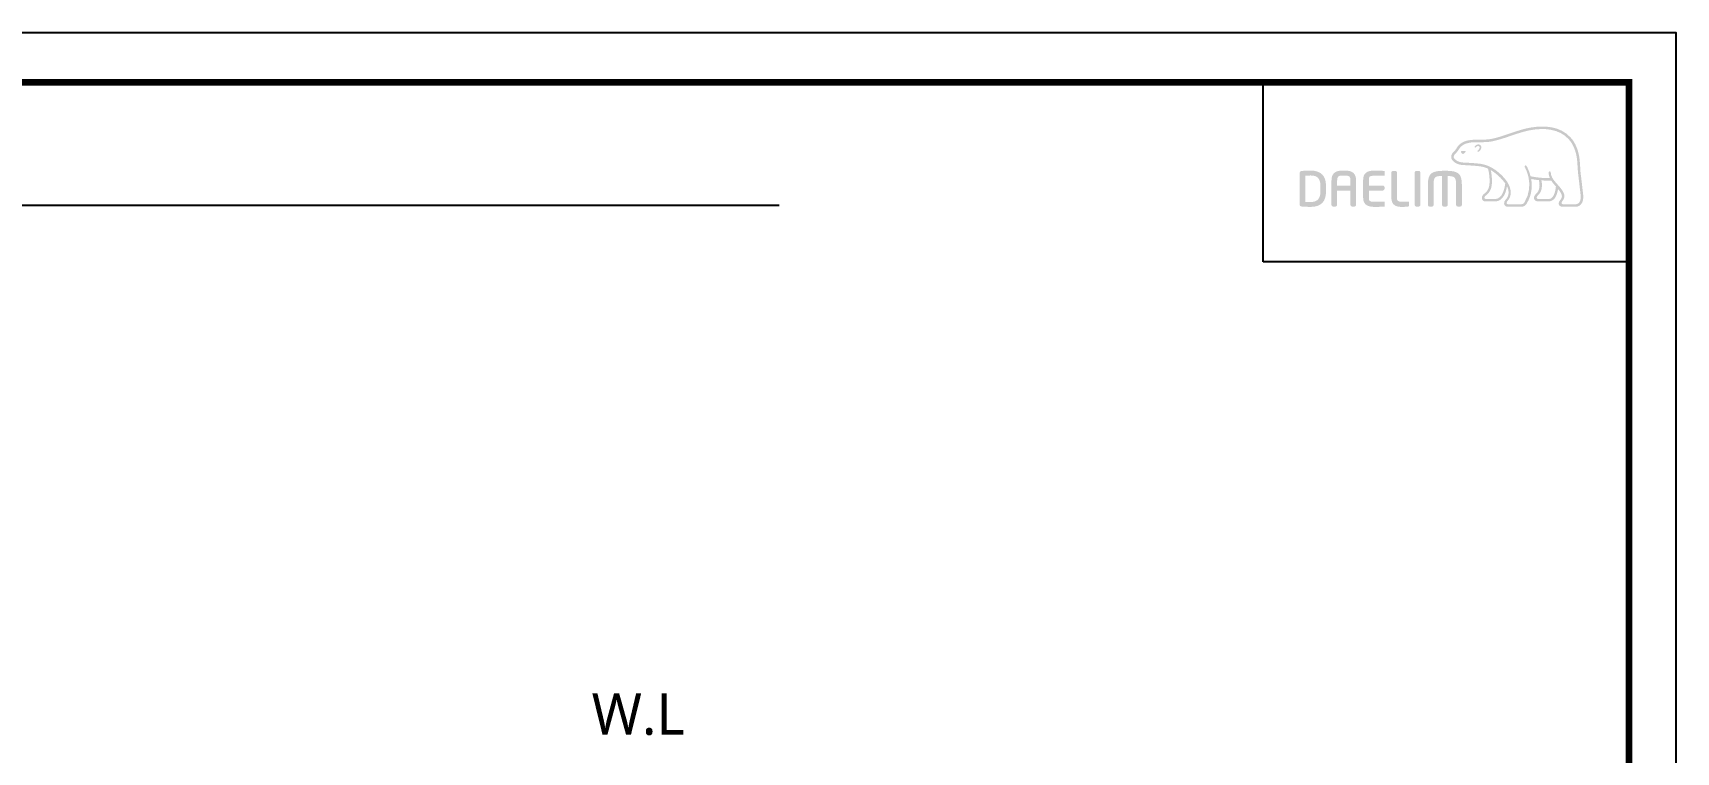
# Model space of a CAD drawing. Extents: x 8896 to 12055, y -91 to 2224.
# Drawn here: x 10274 to 12055, y 1444 to 2224 of the extents above; entities that cross this region are included whole.
import ezdxf

# ---------------------------------------------------------------- set-up
doc = ezdxf.new("R2010")
doc.units = 0
doc.header["$LTSCALE"] = 10
doc.header["$MEASUREMENT"] = 0
doc.layers.get('0').update_dxf_attribs({"linetype": 'CONTINUOUS'})
doc.layers.add('치수선', color=7, linetype='CONTINUOUS', lineweight=20)
doc.styles.add('Daelim Dimension', font='NanumGothic.ttf')

msp = doc.modelspace()

# ---------------------------------------------------------------- hatches: boundary and pattern name
h = msp.add_hatch(color=5)
edge = h.paths.add_edge_path()
edge.add_spline(control_points=[(11941.21, 2110.83), (11929.6, 2123.85), (11911.52, 2123.99), (11898.37, 2121.82)], knot_values=[4, 4, 4, 4, 5, 5, 5, 5], degree=3, periodic=0)
edge.add_spline(control_points=[(11898.37, 2121.82), (11890.37, 2120.5), (11882.62, 2117.85), (11875.15, 2115.32)], knot_values=[5, 5, 5, 5, 6, 6, 6, 6], degree=3, periodic=0)
edge.add_spline(control_points=[(11875.15, 2115.32), (11868.93, 2113.18), (11862.45, 2110.97), (11855.98, 2109.56)], knot_values=[6, 6, 6, 6, 7, 7, 7, 7], degree=3, periodic=0)
edge.add_spline(control_points=[(11855.98, 2109.56), (11851.5, 2108.61), (11845.84, 2108.59), (11840.87, 2108.56)], knot_values=[7, 7, 7, 7, 8, 8, 8, 8], degree=3, periodic=0)
edge.add_spline(control_points=[(11840.87, 2108.56), (11840.87, 2108.56), (11836.11, 2108.49), (11836.11, 2108.49)], knot_values=[8.00001, 8.00001, 8.00001, 8.00001, 9, 9, 9, 9], degree=3, periodic=0)
edge.add_spline(control_points=[(11836.11, 2108.49), (11826.75, 2108.26), (11820.35, 2105.02), (11817.17, 2098.87)], knot_values=[9, 9, 9, 9, 10, 10, 10, 10], degree=3, periodic=0)
edge.add_spline(control_points=[(11817.17, 2098.87), (11817.17, 2098.87), (11817.01, 2098.6), (11817.01, 2098.6)], knot_values=[10.00001, 10.00001, 10.00001, 10.00001, 11, 11, 11, 11], degree=3, periodic=0)
edge.add_spline(control_points=[(11817.01, 2098.6), (11816.49, 2097.71), (11815.8, 2096.93), (11814.98, 2096.17)], knot_values=[11, 11, 11, 11, 12, 12, 12, 12], degree=3, periodic=0)
edge.add_spline(control_points=[(11814.98, 2096.17), (11814.13, 2095.33), (11813.25, 2094.46), (11812.64, 2093.35)], knot_values=[12, 12, 12, 12, 13, 13, 13, 13], degree=3, periodic=0)
edge.add_spline(control_points=[(11812.64, 2093.35), (11811.43, 2091.25), (11811.32, 2089.12), (11812.33, 2087.17)], knot_values=[13, 13, 13, 13, 14, 14, 14, 14], degree=3, periodic=0)
edge.add_spline(control_points=[(11812.33, 2087.17), (11814.34, 2083.41), (11820, 2081.4), (11823.37, 2081.15), (11823.37, 2081.15), (11828.41, 2080.85), (11828.41, 2080.85)], knot_values=[14, 14, 14, 14, 15, 15, 15, 16, 16, 16, 16], degree=3, periodic=0)
edge.add_spline(control_points=[(11828.41, 2080.85), (11833.75, 2080.53), (11840.41, 2080.15), (11844.36, 2079.44)], knot_values=[16, 16, 16, 16, 17, 17, 17, 17], degree=3, periodic=0)
edge.add_spline(control_points=[(11844.36, 2079.44), (11846.87, 2078.99), (11849.29, 2078.21), (11851.53, 2077.19)], knot_values=[17, 17, 17, 17, 18, 18, 18, 18], degree=3, periodic=0)
edge.add_spline(control_points=[(11851.53, 2077.19), (11851.65, 2076.95), (11853.64, 2069.64), (11853.22, 2061.58)], knot_values=[18, 18, 18, 18, 19, 19, 19, 19], degree=3, periodic=0)
edge.add_spline(control_points=[(11853.22, 2061.58), (11852.88, 2054.22), (11849.62, 2051.68), (11847.33, 2049.8)], knot_values=[19, 19, 19, 19, 20, 20, 20, 20], degree=3, periodic=0)
edge.add_spline(control_points=[(11847.33, 2049.8), (11847.3, 2049.77), (11845.03, 2048.02), (11844.88, 2045.83)], knot_values=[20, 20, 20, 20, 21, 21, 21, 21], degree=3, periodic=0)
edge.add_spline(control_points=[(11844.88, 2045.83), (11844.77, 2044.66), (11845.08, 2043.59), (11845.79, 2042.86)], knot_values=[21, 21, 21, 21, 22, 22, 22, 22], degree=3, periodic=0)
edge.add_spline(control_points=[(11845.79, 2042.86), (11846.57, 2042.01), (11847.72, 2041.61), (11849.24, 2041.61), (11849.24, 2041.61), (11859.38, 2041.61), (11859.38, 2041.61)], knot_values=[22, 22, 22, 22, 23, 23, 23, 24, 24, 24, 24], degree=3, periodic=0)
edge.add_spline(control_points=[(11859.38, 2041.61), (11867.7, 2041.61), (11871.23, 2051.32), (11872.11, 2058.11)], knot_values=[24, 24, 24, 24, 25, 25, 25, 25], degree=3, periodic=0)
edge.add_spline(control_points=[(11872.11, 2058.11), (11874.57, 2053.25), (11874.51, 2047.76), (11871.39, 2044.28)], knot_values=[25, 25, 25, 25, 26, 26, 26, 26], degree=3, periodic=0)
edge.add_spline(control_points=[(11871.39, 2044.28), (11871.39, 2044.28), (11868.68, 2041.77), (11868.98, 2039.36)], knot_values=[26.00001, 26.00001, 26.00001, 26.00001, 27, 27, 27, 27], degree=3, periodic=0)
edge.add_spline(control_points=[(11868.98, 2039.36), (11869.24, 2036.82), (11871.35, 2035.81), (11873.05, 2035.81), (11873.05, 2035.81), (11887.52, 2035.81), (11887.52, 2035.81)], knot_values=[27, 27, 27, 27, 28, 28, 28, 29, 29, 29, 29], degree=3, periodic=0)
edge.add_spline(control_points=[(11887.52, 2035.81), (11890.07, 2035.81), (11892.1, 2036.97), (11893.45, 2039.19)], knot_values=[29, 29, 29, 29, 30, 30, 30, 30], degree=3, periodic=0)
edge.add_spline(control_points=[(11893.45, 2039.19), (11899.36, 2048.91), (11899.65, 2058.5), (11898.37, 2065.96)], knot_values=[30, 30, 30, 30, 31, 31, 31, 31], degree=3, periodic=0)
edge.add_spline(control_points=[(11898.37, 2065.96), (11900.12, 2065.6), (11903.08, 2065.06), (11906.67, 2064.67)], knot_values=[31, 31, 31, 31, 32, 32, 32, 32], degree=3, periodic=0)
edge.add_spline(control_points=[(11906.67, 2064.67), (11906.9, 2063.64), (11907.3, 2061.38), (11907.3, 2061.38)], knot_values=[32, 32, 32, 32, 33, 33, 33, 33], degree=3, periodic=0)
edge.add_spline(control_points=[(11907.3, 2061.38), (11907.38, 2060.51), (11907.38, 2059.74), (11907.38, 2059.01)], knot_values=[33, 33, 33, 33, 34, 34, 34, 34], degree=3, periodic=0)
edge.add_spline(control_points=[(11907.38, 2059.01), (11907.38, 2053.4), (11904.9, 2050.98), (11903.5, 2049.61)], knot_values=[34, 34, 34, 34, 35, 35, 35, 35], degree=3, periodic=0)
edge.add_spline(control_points=[(11903.5, 2049.61), (11903.45, 2049.6), (11901.56, 2047.68), (11901.35, 2046.06)], knot_values=[35, 35, 35, 35, 36, 36, 36, 36], degree=3, periodic=0)
edge.add_spline(control_points=[(11901.35, 2046.06), (11901.35, 2046.06), (11900.94, 2044.38), (11902.39, 2042.9)], knot_values=[36.00001, 36.00001, 36.00001, 36.00001, 37, 37, 37, 37], degree=3, periodic=0)
edge.add_spline(control_points=[(11902.39, 2042.9), (11903.2, 2042.06), (11904.49, 2041.61), (11906.19, 2041.61), (11906.19, 2041.61), (11917.41, 2041.61), (11917.41, 2041.61)], knot_values=[37, 37, 37, 37, 38, 38, 38, 39, 39, 39, 39], degree=3, periodic=0)
edge.add_spline(control_points=[(11917.41, 2041.61), (11924.59, 2041.61), (11926.79, 2050.48), (11927.5, 2055.04)], knot_values=[39, 39, 39, 39, 40, 40, 40, 40], degree=3, periodic=0)
edge.add_spline(control_points=[(11927.5, 2055.04), (11928.79, 2053.42), (11930.24, 2051.48), (11931.12, 2049.61)], knot_values=[40, 40, 40, 40, 41, 41, 41, 41], degree=3, periodic=0)
edge.add_spline(control_points=[(11931.12, 2049.61), (11931.71, 2048.35), (11931.81, 2046.94), (11931.35, 2045.62)], knot_values=[41, 41, 41, 41, 42, 42, 42, 42], degree=3, periodic=0)
edge.add_spline(control_points=[(11931.35, 2045.62), (11930.63, 2043.24), (11927.61, 2041.53), (11928.23, 2038.68)], knot_values=[42, 42, 42, 42, 43, 43, 43, 43], degree=3, periodic=0)
edge.add_spline(control_points=[(11928.23, 2038.68), (11928.75, 2036.48), (11930.6, 2035.81), (11932.51, 2035.81), (11932.51, 2035.81), (11946.91, 2035.81), (11946.91, 2035.81)], knot_values=[43, 43, 43, 43, 44, 44, 44, 45, 45, 45, 45], degree=3, periodic=0)
edge.add_spline(control_points=[(11946.91, 2035.81), (11947.02, 2035.81), (11949.91, 2035.78), (11952.21, 2038.24)], knot_values=[45, 45, 45, 45, 46, 46, 46, 46], degree=3, periodic=0)
edge.add_spline(control_points=[(11952.21, 2038.24), (11954.38, 2040.57), (11955.21, 2044.03), (11954.72, 2048.86)], knot_values=[46, 46, 46, 46, 47, 47, 47, 47], degree=3, periodic=0)
edge.add_spline(control_points=[(11954.72, 2048.86), (11954.72, 2048.86), (11952.54, 2067.7), (11952.54, 2067.7)], knot_values=[0, 0, 0, 0, 1, 1, 1, 1], degree=3, periodic=0)
edge.add_spline(control_points=[(11952.54, 2067.7), (11951.74, 2073.17), (11951.61, 2076.12), (11951.47, 2079.02), (11951.47, 2079.02), (11950.95, 2086.46), (11950.95, 2086.46)], knot_values=[1, 1, 1, 1, 2, 2, 2, 3, 3, 3, 3], degree=3, periodic=0)
edge.add_spline(control_points=[(11950.95, 2086.46), (11949.86, 2096.61), (11946.56, 2104.82), (11941.21, 2110.83)], knot_values=[3, 3, 3, 3, 4, 4, 4, 4], degree=3, periodic=0)
edge = h.paths.add_edge_path(flags=16)
edge.add_spline(control_points=[(11856.57, 2106.88), (11863.23, 2108.31), (11869.76, 2110.54), (11876.05, 2112.69)], knot_values=[31, 31, 31, 31, 32, 32, 32, 32], degree=3, periodic=0)
edge.add_spline(control_points=[(11876.05, 2112.69), (11883.4, 2115.21), (11891.04, 2117.81), (11898.84, 2119.12)], knot_values=[32, 32, 32, 32, 33, 33, 33, 33], degree=3, periodic=0)
edge.add_spline(control_points=[(11898.84, 2119.12), (11911.3, 2121.17), (11928.38, 2121.05), (11939.11, 2109)], knot_values=[33, 33, 33, 33, 34, 34, 34, 34], degree=3, periodic=0)
edge.add_spline(control_points=[(11939.11, 2109), (11944.08, 2103.42), (11947.15, 2095.73), (11948.19, 2086.17), (11948.19, 2086.17), (11948.71, 2078.89), (11948.71, 2078.89)], knot_values=[34, 34, 34, 34, 35, 35, 35, 36, 36, 36, 36], degree=3, periodic=0)
edge.add_spline(control_points=[(11948.71, 2078.89), (11948.85, 2075.95), (11949.01, 2072.91), (11949.79, 2067.33), (11949.79, 2067.33), (11951.95, 2048.55), (11951.95, 2048.55)], knot_values=[36, 36, 36, 36, 37, 37, 37, 38, 38, 38, 38], degree=3, periodic=0)
edge.add_spline(control_points=[(11951.95, 2048.55), (11952.32, 2044.65), (11951.71, 2041.85), (11950.22, 2040.17)], knot_values=[38, 38, 38, 38, 39, 39, 39, 39], degree=3, periodic=0)
edge.add_spline(control_points=[(11950.22, 2040.17), (11948.81, 2038.58), (11947.02, 2038.56), (11946.91, 2038.56), (11946.91, 2038.56), (11932.75, 2038.56), (11932.75, 2038.56)], knot_values=[0, 0, 0, 0, 1, 1, 1, 2, 2, 2, 2], degree=3, periodic=0)
edge.add_spline(control_points=[(11932.75, 2038.56), (11931.88, 2038.56), (11931.21, 2038.93), (11931.21, 2039.95)], knot_values=[2, 2, 2, 2, 3, 3, 3, 3], degree=3, periodic=0)
edge.add_spline(control_points=[(11931.21, 2039.95), (11931.21, 2041.43), (11933.1, 2042.65), (11933.82, 2044.55)], knot_values=[3, 3, 3, 3, 4, 4, 4, 4], degree=3, periodic=0)
edge.add_spline(control_points=[(11933.82, 2044.55), (11934.61, 2046.6), (11934.53, 2048.82), (11933.62, 2050.8)], knot_values=[4, 4, 4, 4, 5, 5, 5, 5], degree=3, periodic=0)
edge.add_spline(control_points=[(11933.62, 2050.8), (11931.93, 2054.35), (11929.41, 2057.16), (11927, 2059.88)], knot_values=[5, 5, 5, 5, 6, 6, 6, 6], degree=3, periodic=0)
edge.add_spline(control_points=[(11927, 2059.88), (11923.55, 2063.74), (11919.88, 2067.44), (11919.64, 2072.74)], knot_values=[6, 6, 6, 6, 7, 7, 7, 7], degree=3, periodic=0)
edge.add_spline(control_points=[(11919.64, 2072.74), (11919.58, 2073.5), (11919.25, 2074.25), (11918.47, 2074.22)], knot_values=[7, 7, 7, 7, 8, 8, 8, 8], degree=3, periodic=0)
edge.add_spline(control_points=[(11918.47, 2074.22), (11917.73, 2074.19), (11917.21, 2073.5), (11917.24, 2072.52)], knot_values=[8, 8, 8, 8, 9, 9, 9, 9], degree=3, periodic=0)
edge.add_spline(control_points=[(11917.24, 2072.52), (11917.41, 2070.5), (11917.94, 2068.66), (11918.63, 2066.99)], knot_values=[9, 9, 9, 9, 10, 10, 10, 10], degree=3, periodic=0)
edge.add_spline(control_points=[(11918.63, 2066.99), (11909.31, 2066.58), (11899.96, 2068.43), (11897.71, 2068.89)], knot_values=[10, 10, 10, 10, 11, 11, 11, 11], degree=3, periodic=0)
edge.add_spline(control_points=[(11897.71, 2068.89), (11896.08, 2075.57), (11893.39, 2079.89), (11893.36, 2079.98)], knot_values=[11, 11, 11, 11, 12, 12, 12, 12], degree=3, periodic=0)
edge.add_spline(control_points=[(11893.36, 2079.98), (11892.94, 2080.66), (11892.23, 2080.88), (11891.7, 2080.56)], knot_values=[12, 12, 12, 12, 13, 13, 13, 13], degree=3, periodic=0)
edge.add_spline(control_points=[(11891.7, 2080.56), (11891.15, 2080.23), (11891.04, 2079.44), (11891.45, 2078.79)], knot_values=[13, 13, 13, 13, 14, 14, 14, 14], degree=3, periodic=0)
edge.add_spline(control_points=[(11891.45, 2078.79), (11891.56, 2078.59), (11902.65, 2059.74), (11891.08, 2040.58)], knot_values=[14, 14, 14, 14, 15, 15, 15, 15], degree=3, periodic=0)
edge.add_spline(control_points=[(11891.08, 2040.58), (11890.27, 2039.21), (11889.1, 2038.56), (11887.52, 2038.56), (11887.52, 2038.56), (11873.12, 2038.56), (11873.12, 2038.56)], knot_values=[15, 15, 15, 15, 16, 16, 16, 17, 17, 17, 17], degree=3, periodic=0)
edge.add_spline(control_points=[(11873.12, 2038.56), (11872.53, 2038.56), (11871.65, 2038.98), (11871.65, 2039.95)], knot_values=[17, 17, 17, 17, 18, 18, 18, 18], degree=3, periodic=0)
edge.add_spline(control_points=[(11871.65, 2039.95), (11871.65, 2040.96), (11873.04, 2042.44), (11873.04, 2042.44)], knot_values=[18, 18, 18, 18, 19, 19, 19, 19], degree=3, periodic=0)
edge.add_spline(control_points=[(11873.04, 2042.44), (11878.82, 2048.91), (11875.91, 2058.99), (11870.32, 2065.65)], knot_values=[19, 19, 19, 19, 20, 20, 20, 20], degree=3, periodic=0)
edge.add_spline(control_points=[(11870.32, 2065.65), (11864.92, 2072.09), (11856.1, 2080.17), (11844.83, 2082.18)], knot_values=[20, 20, 20, 20, 21, 21, 21, 21], degree=3, periodic=0)
edge.add_spline(control_points=[(11844.83, 2082.18), (11840.77, 2082.89), (11833.99, 2083.29), (11828.55, 2083.6), (11828.55, 2083.6), (11823.58, 2083.88), (11823.58, 2083.88)], knot_values=[21, 21, 21, 21, 22, 22, 22, 23, 23, 23, 23], degree=3, periodic=0)
edge.add_spline(control_points=[(11823.58, 2083.88), (11820.81, 2084.11), (11816.25, 2085.79), (11814.81, 2088.45)], knot_values=[23, 23, 23, 23, 24, 24, 24, 24], degree=3, periodic=0)
edge.add_spline(control_points=[(11814.81, 2088.45), (11814.2, 2089.56), (11814.27, 2090.72), (11815.07, 2091.96)], knot_values=[24, 24, 24, 24, 25, 25, 25, 25], degree=3, periodic=0)
edge.add_spline(control_points=[(11815.07, 2091.96), (11815.53, 2092.78), (11816.25, 2093.5), (11816.98, 2094.22)], knot_values=[25, 25, 25, 25, 26, 26, 26, 26], degree=3, periodic=0)
edge.add_spline(control_points=[(11816.98, 2094.22), (11817.84, 2095.13), (11818.72, 2096.02), (11819.43, 2097.24)], knot_values=[26, 26, 26, 26, 27, 27, 27, 27], degree=3, periodic=0)
edge.add_spline(control_points=[(11819.43, 2097.24), (11819.43, 2097.24), (11819.64, 2097.61), (11819.64, 2097.61)], knot_values=[27.00001, 27.00001, 27.00001, 27.00001, 28, 28, 28, 28], degree=3, periodic=0)
edge.add_spline(control_points=[(11819.64, 2097.61), (11822.38, 2102.81), (11827.89, 2105.52), (11836.21, 2105.74)], knot_values=[28, 28, 28, 28, 29, 29, 29, 29], degree=3, periodic=0)
edge.add_spline(control_points=[(11836.21, 2105.74), (11836.21, 2105.74), (11840.87, 2105.79), (11840.87, 2105.79)], knot_values=[29.00001, 29.00001, 29.00001, 29.00001, 30, 30, 30, 30], degree=3, periodic=0)
edge.add_spline(control_points=[(11840.87, 2105.79), (11845.95, 2105.83), (11851.8, 2105.85), (11856.57, 2106.88)], knot_values=[30, 30, 30, 30, 31, 31, 31, 31], degree=3, periodic=0)
edge = h.paths.add_edge_path(flags=0)
edge.add_spline(control_points=[(11842.87, 2102.98), (11843.83, 2102.26), (11844.46, 2101.19), (11844.29, 2099.9)], knot_values=[8, 8, 8, 8, 9, 9, 9, 9], degree=3, periodic=0)
edge.add_spline(control_points=[(11844.29, 2099.9), (11844.11, 2098.05), (11842.5, 2096.06), (11841.29, 2095.45)], knot_values=[7, 7, 7, 7, 8, 8, 8, 8], degree=3, periodic=0)
edge.add_spline(control_points=[(11841.29, 2095.45), (11840.87, 2095.28), (11840.32, 2095.38), (11840.16, 2095.79)], knot_values=[6, 6, 6, 6, 7, 7, 7, 7], degree=3, periodic=0)
edge.add_spline(control_points=[(11840.16, 2095.79), (11839.95, 2096.2), (11840.21, 2096.72), (11840.61, 2096.97)], knot_values=[5, 5, 5, 5, 6, 6, 6, 6], degree=3, periodic=0)
edge.add_spline(control_points=[(11840.61, 2096.97), (11841.29, 2097.38), (11842.3, 2098.72), (11842.42, 2099.87)], knot_values=[4, 4, 4, 4, 5, 5, 5, 5], degree=3, periodic=0)
edge.add_spline(control_points=[(11842.42, 2099.87), (11842.5, 2100.56), (11842.3, 2101.12), (11841.74, 2101.51)], knot_values=[3, 3, 3, 3, 4, 4, 4, 4], degree=3, periodic=0)
edge.add_spline(control_points=[(11841.74, 2101.51), (11840.26, 2102.56), (11838.52, 2100.51), (11838.34, 2100.36)], knot_values=[2, 2, 2, 2, 3, 3, 3, 3], degree=3, periodic=0)
edge.add_spline(control_points=[(11838.34, 2100.36), (11838.03, 2100.01), (11837.49, 2099.92), (11837.18, 2100.21)], knot_values=[1, 1, 1, 1, 2, 2, 2, 2], degree=3, periodic=0)
edge.add_spline(control_points=[(11837.18, 2100.21), (11836.8, 2100.51), (11836.87, 2101.07), (11837.18, 2101.44)], knot_values=[0, 0, 0, 0, 1, 1, 1, 1], degree=3, periodic=0)
edge.add_spline(control_points=[(11837.18, 2101.44), (11838.1, 2102.43), (11840.61, 2104.55), (11842.87, 2102.98)], knot_values=[9, 9, 9, 9, 10, 10, 10, 10], degree=3, periodic=0)
edge = h.paths.add_edge_path(flags=16)
edge.add_spline(control_points=[(11855.82, 2061.45), (11856.1, 2067.27), (11855.24, 2072.62), (11854.6, 2075.57), (11854.6, 2075.57), (11863.66, 2070.4), (11870.26, 2061.1)], knot_values=[5, 5, 5, 5, 6, 6, 6, 7, 7, 7, 7], degree=3, periodic=0)
edge.add_spline(control_points=[(11870.26, 2061.1), (11869.76, 2057.16), (11867.56, 2044.2), (11859.38, 2044.2), (11859.38, 2044.2), (11849.24, 2044.2), (11849.24, 2044.2)], knot_values=[0, 0, 0, 0, 1, 1, 1, 2, 2, 2, 2], degree=3, periodic=0)
edge.add_spline(control_points=[(11849.24, 2044.2), (11848.46, 2044.2), (11847.6, 2044.82), (11847.6, 2045.79)], knot_values=[2, 2, 2, 2, 3, 3, 3, 3], degree=3, periodic=0)
edge.add_spline(control_points=[(11847.6, 2045.79), (11847.6, 2046.77), (11848.86, 2047.75), (11848.98, 2047.79)], knot_values=[3, 3, 3, 3, 4, 4, 4, 4], degree=3, periodic=0)
edge.add_spline(control_points=[(11848.98, 2047.79), (11851.53, 2049.82), (11855.39, 2052.94), (11855.82, 2061.45)], knot_values=[4, 4, 4, 4, 5, 5, 5, 5], degree=3, periodic=0)
edge = h.paths.add_edge_path(flags=0)
edge.add_spline(control_points=[(11827.32, 2096.02), (11827.32, 2096.02), (11827.65, 2095.87), (11827.18, 2095.31)], knot_values=[1.00001, 1.00001, 1.00001, 1.00001, 2, 2, 2, 2], degree=3, periodic=0)
edge.add_spline(control_points=[(11827.18, 2095.31), (11825.95, 2093.6), (11824.71, 2093.22), (11824.71, 2093.22)], knot_values=[2, 2, 2, 2, 2.99999, 2.99999, 2.99999, 2.99999], degree=3, periodic=0)
edge.add_spline(control_points=[(11824.71, 2093.22), (11824.71, 2093.22), (11823.8, 2092.9), (11823.28, 2093.52)], knot_values=[3.00001, 3.00001, 3.00001, 3.00001, 4, 4, 4, 4], degree=3, periodic=0)
edge.add_spline(control_points=[(11823.28, 2093.52), (11822.24, 2094.74), (11822.18, 2095.43), (11822.18, 2095.43), (11822.18, 2095.43), (11822.09, 2095.95), (11822.62, 2096.07)], knot_values=[4, 4, 4, 4, 5, 5, 5, 6, 6, 6, 6], degree=3, periodic=0)
edge.add_spline(control_points=[(11827.32, 2096.02), (11824.71, 2097.03), (11822.62, 2096.07), (11822.62, 2096.07)], knot_values=[0.00001, 0.00001, 0.00001, 0.00001, 1, 1, 1, 1], degree=3, periodic=0)
edge = h.paths.add_edge_path(flags=16)
edge.add_spline(control_points=[(11909.46, 2064.46), (11912.63, 2064.22), (11916.6, 2064.08), (11920.01, 2064.28)], knot_values=[6, 6, 6, 6, 7, 7, 7, 7], degree=3, periodic=0)
edge.add_spline(control_points=[(11920.01, 2064.28), (11921.31, 2062.25), (11923.48, 2059.69), (11925.14, 2057.77)], knot_values=[7, 7, 7, 7, 8, 8, 8, 8], degree=3, periodic=0)
edge.add_spline(control_points=[(11925.14, 2057.77), (11925.11, 2057.6), (11924.23, 2044.2), (11917.41, 2044.2)], knot_values=[9, 9, 9, 9, 10, 10, 10, 10], degree=3, periodic=0)
edge.add_spline(control_points=[(11917.41, 2044.2), (11917.41, 2044.2), (11905.87, 2044.2), (11905.87, 2044.2)], knot_values=[0, 0, 0, 0, 1, 1, 1, 1], degree=3, periodic=0)
edge.add_spline(control_points=[(11905.87, 2044.2), (11904.96, 2044.2), (11904.28, 2044.9), (11904.28, 2045.79)], knot_values=[1, 1, 1, 1, 2, 2, 2, 2], degree=3, periodic=0)
edge.add_spline(control_points=[(11904.28, 2045.79), (11904.28, 2046.66), (11905.25, 2047.71), (11905.31, 2047.75)], knot_values=[2, 2, 2, 2, 3, 3, 3, 3], degree=3, periodic=0)
edge.add_spline(control_points=[(11905.31, 2047.75), (11907.69, 2050.03), (11910.07, 2053.15), (11910.07, 2058.96)], knot_values=[3, 3, 3, 3, 4, 4, 4, 4], degree=3, periodic=0)
edge.add_spline(control_points=[(11910.07, 2058.96), (11910.07, 2059.8), (11910.02, 2060.71), (11909.9, 2061.66)], knot_values=[4, 4, 4, 4, 5, 5, 5, 5], degree=3, periodic=0)
edge.add_spline(control_points=[(11909.9, 2061.66), (11909.9, 2061.66), (11909.6, 2063.34), (11909.46, 2064.46)], knot_values=[5.00001, 5.00001, 5.00001, 5.00001, 6, 6, 6, 6], degree=3, periodic=0)
h = msp.add_hatch(color=5)
edge = h.paths.add_edge_path()
edge.add_spline(control_points=[(11675.94, 2058.77), (11675.94, 2069.41), (11670.26, 2075.05), (11659.53, 2075.05)], knot_values=[7, 7, 7, 7, 8, 8, 8, 8], degree=3, periodic=0)
edge.add_spline(control_points=[(11659.53, 2075.05), (11655.6, 2075.05), (11650.62, 2074.82), (11649, 2074.55)], knot_values=[0, 0, 0, 0, 1, 1, 1, 1], degree=3, periodic=0)
edge.add_spline(control_points=[(11649, 2074.55), (11647.98, 2074.37), (11647.32, 2073.62), (11647.32, 2072.61), (11647.32, 2072.61), (11647.32, 2038.16), (11647.32, 2038.16)], knot_values=[1, 1, 1, 1, 2, 2, 2, 3, 3, 3, 3], degree=3, periodic=0)
edge.add_spline(control_points=[(11647.32, 2038.16), (11647.32, 2037.08), (11647.98, 2036.37), (11649.06, 2036.13)], knot_values=[3, 3, 3, 3, 4, 4, 4, 4], degree=3, periodic=0)
edge.add_spline(control_points=[(11649.06, 2036.13), (11650.62, 2035.93), (11655.56, 2035.67), (11659.53, 2035.67)], knot_values=[4, 4, 4, 4, 5, 5, 5, 5], degree=3, periodic=0)
edge.add_spline(control_points=[(11659.53, 2035.67), (11670.26, 2035.67), (11675.94, 2041.31), (11675.94, 2051.97), (11675.94, 2051.97), (11675.94, 2058.77), (11675.94, 2058.77)], knot_values=[5, 5, 5, 5, 6, 6, 6, 7, 7, 7, 7], degree=3, periodic=0)
edge = h.paths.add_edge_path(flags=16)
edge.add_spline(control_points=[(11659.49, 2069.74), (11666.65, 2069.74), (11669.84, 2066.34), (11669.84, 2058.77), (11669.84, 2058.77), (11669.84, 2057.07), (11669.84, 2055.37)], knot_values=[4, 4, 4, 4, 5, 5, 5, 5.5, 5.5, 5.5, 5.5], degree=3, periodic=0)
edge.add_spline(control_points=[(11669.84, 2055.37), (11669.84, 2053.67), (11669.84, 2051.97), (11669.84, 2051.97)], knot_values=[5.5, 5.5, 5.5, 5.5, 6, 6, 6, 6], degree=3, periodic=0)
edge.add_spline(control_points=[(11669.84, 2051.97), (11669.84, 2044.59), (11666.45, 2040.98), (11659.53, 2040.98)], knot_values=[0, 0, 0, 0, 1, 1, 1, 1], degree=3, periodic=0)
edge.add_spline(control_points=[(11659.53, 2040.98), (11659.53, 2040.98), (11654.77, 2041.06), (11653.54, 2041.11), (11653.54, 2041.11), (11653.54, 2069.45), (11653.54, 2069.45)], knot_values=[1.00001, 1.00001, 1.00001, 1.00001, 2, 2, 2, 3, 3, 3, 3], degree=3, periodic=0)
edge.add_spline(control_points=[(11653.54, 2069.45), (11656.02, 2069.71), (11659.49, 2069.74), (11659.49, 2069.74)], knot_values=[3, 3, 3, 3, 4, 4, 4, 4], degree=3, periodic=0)
h = msp.add_hatch(color=5)
edge = h.paths.add_edge_path()
edge.add_spline(control_points=[(11708.63, 2063.96), (11708.63, 2071.63), (11704.94, 2075.05), (11696.71, 2075.05)], knot_values=[13, 13, 13, 13, 14, 14, 14, 14], degree=3, periodic=0)
edge.add_spline(control_points=[(11696.71, 2075.05), (11696.71, 2075.05), (11693.71, 2075.05), (11693.71, 2075.05)], knot_values=[0.00001, 0.00001, 0.00001, 0.00001, 1, 1, 1, 1], degree=3, periodic=0)
edge.add_spline(control_points=[(11693.71, 2075.05), (11685.49, 2075.05), (11681.86, 2071.63), (11681.86, 2063.96), (11681.86, 2063.96), (11681.86, 2037.7), (11681.86, 2037.7)], knot_values=[1, 1, 1, 1, 2, 2, 2, 3, 3, 3, 3], degree=3, periodic=0)
edge.add_spline(control_points=[(11681.86, 2037.7), (11681.86, 2036.78), (11682.57, 2036.03), (11683.5, 2036.03)], knot_values=[3, 3, 3, 3, 4, 4, 4, 4], degree=3, periodic=0)
edge.add_spline(control_points=[(11683.5, 2036.03), (11683.5, 2036.03), (11686.37, 2036.03), (11686.37, 2036.03)], knot_values=[4.00001, 4.00001, 4.00001, 4.00001, 5, 5, 5, 5], degree=3, periodic=0)
edge.add_spline(control_points=[(11686.37, 2036.03), (11687.33, 2036.03), (11688, 2036.93), (11688, 2037.7), (11688, 2037.7), (11688, 2041.48), (11688, 2045.34)], knot_values=[5, 5, 5, 5, 6, 6, 6, 6.5, 6.5, 6.5, 6.5], degree=3, periodic=0)
edge.add_spline(control_points=[(11688, 2045.34), (11688, 2049.19), (11688, 2053.12), (11688, 2053.43), (11688, 2053.43), (11702.49, 2053.43), (11702.49, 2053.43)], knot_values=[6.5, 6.5, 6.5, 6.5, 7, 7, 7, 8, 8, 8, 8], degree=3, periodic=0)
edge.add_spline(control_points=[(11702.49, 2053.43), (11702.49, 2052.82), (11702.49, 2037.7), (11702.49, 2037.7)], knot_values=[8, 8, 8, 8, 9, 9, 9, 9], degree=3, periodic=0)
edge.add_spline(control_points=[(11702.49, 2037.7), (11702.49, 2036.75), (11703.23, 2036.03), (11704.11, 2036.03)], knot_values=[9, 9, 9, 9, 10, 10, 10, 10], degree=3, periodic=0)
edge.add_spline(control_points=[(11704.11, 2036.03), (11704.11, 2036.03), (11706.99, 2036.03), (11706.99, 2036.03)], knot_values=[10.00001, 10.00001, 10.00001, 10.00001, 11, 11, 11, 11], degree=3, periodic=0)
edge.add_spline(control_points=[(11706.99, 2036.03), (11707.96, 2036.03), (11708.63, 2036.96), (11708.63, 2037.7), (11708.63, 2037.7), (11708.63, 2063.96), (11708.63, 2063.96)], knot_values=[11, 11, 11, 11, 12, 12, 12, 13, 13, 13, 13], degree=3, periodic=0)
edge = h.paths.add_edge_path(flags=16)
edge.add_spline(control_points=[(11688, 2063.96), (11688, 2068.83), (11689.39, 2069.63), (11693.71, 2069.63)], knot_values=[2, 2, 2, 2, 3, 3, 3, 3], degree=3, periodic=0)
edge.add_spline(control_points=[(11693.71, 2069.63), (11693.71, 2069.63), (11696.71, 2069.63), (11696.71, 2069.63)], knot_values=[3.00001, 3.00001, 3.00001, 3.00001, 4, 4, 4, 4], degree=3, periodic=0)
edge.add_spline(control_points=[(11696.71, 2069.63), (11701.05, 2069.63), (11702.49, 2068.83), (11702.49, 2063.96)], knot_values=[4, 4, 4, 4, 5, 5, 5, 5], degree=3, periodic=0)
edge.add_spline(control_points=[(11702.49, 2063.96), (11702.49, 2063.96), (11702.49, 2059.29), (11702.49, 2058.83)], knot_values=[5.00001, 5.00001, 5.00001, 5.00001, 6, 6, 6, 6], degree=3, periodic=0)
edge.add_spline(control_points=[(11702.49, 2058.83), (11702.49, 2058.83), (11688, 2058.83), (11688, 2058.83)], knot_values=[0, 0, 0, 0, 1, 1, 1, 1], degree=3, periodic=0)
edge.add_spline(control_points=[(11688, 2058.83), (11688, 2059.29), (11688, 2063.96), (11688, 2063.96)], knot_values=[1, 1, 1, 1, 2, 2, 2, 2], degree=3, periodic=0)
h = msp.add_hatch(color=5)
edge = h.paths.add_edge_path()
edge.add_spline(control_points=[(11722.4, 2058.77), (11722.4, 2059.27), (11722.4, 2065.01), (11722.4, 2065.01)], knot_values=[14, 14, 14, 14, 15, 15, 15, 15], degree=3, periodic=0)
edge.add_spline(control_points=[(11722.4, 2065.01), (11722.4, 2067.93), (11722.4, 2069.53), (11728.09, 2069.53), (11728.09, 2069.53), (11730.92, 2069.52), (11733.75, 2069.52)], knot_values=[15, 15, 15, 15, 16, 16, 16, 16.5, 16.5, 16.5, 16.5], degree=3, periodic=0)
edge.add_spline(control_points=[(11733.75, 2069.52), (11736.58, 2069.51), (11739.4, 2069.5), (11739.4, 2069.5), (11739.4, 2069.5), (11739.4, 2070.79), (11739.4, 2072.07)], knot_values=[16.5, 16.5, 16.5, 16.5, 17, 17, 17, 17.5, 17.5, 17.5, 17.5], degree=3, periodic=0)
edge.add_spline(control_points=[(11739.4, 2072.07), (11739.4, 2073.35), (11739.4, 2074.64), (11739.4, 2074.64)], knot_values=[17.5, 17.5, 17.5, 17.5, 18, 18, 18, 18], degree=3, periodic=0)
edge.add_spline(control_points=[(11739.4, 2074.64), (11739.4, 2074.64), (11738.26, 2074.74), (11738.26, 2074.74)], knot_values=[18.00001, 18.00001, 18.00001, 18.00001, 19, 19, 19, 19], degree=3, periodic=0)
edge.add_spline(control_points=[(11738.26, 2074.74), (11735.96, 2074.94), (11730.89, 2075.05), (11728.03, 2075.05)], knot_values=[19, 19, 19, 19, 20, 20, 20, 20], degree=3, periodic=0)
edge.add_spline(control_points=[(11728.03, 2075.05), (11720.06, 2075.05), (11716.21, 2071.79), (11716.21, 2065.01)], knot_values=[20, 20, 20, 20, 21, 21, 21, 21], degree=3, periodic=0)
edge.add_spline(control_points=[(11716.21, 2065.01), (11716.21, 2065.01), (11716.21, 2045.7), (11716.21, 2045.7)], knot_values=[0, 0, 0, 0, 1, 1, 1, 1], degree=3, periodic=0)
edge.add_spline(control_points=[(11716.21, 2045.7), (11716.21, 2038.95), (11720.06, 2035.67), (11728.03, 2035.67)], knot_values=[1, 1, 1, 1, 2, 2, 2, 2], degree=3, periodic=0)
edge.add_spline(control_points=[(11728.03, 2035.67), (11731.55, 2035.67), (11736.32, 2035.74), (11738.26, 2035.93)], knot_values=[2, 2, 2, 2, 3, 3, 3, 3], degree=3, periodic=0)
edge.add_spline(control_points=[(11738.26, 2035.93), (11738.26, 2035.93), (11739.13, 2036), (11739.13, 2036)], knot_values=[3.00001, 3.00001, 3.00001, 3.00001, 3.99999, 3.99999, 3.99999, 3.99999], degree=3, periodic=0)
edge.add_spline(control_points=[(11739.13, 2036), (11739.13, 2036), (11739.13, 2036), (11739.13, 2036), (11739.13, 2036), (11739.4, 2036.03), (11739.4, 2036.03)], knot_values=[3.99999, 3.99999, 3.99999, 3.99999, 4, 4, 4, 4.99999, 4.99999, 4.99999, 4.99999], degree=3, periodic=0)
edge.add_spline(control_points=[(11739.4, 2036.03), (11739.4, 2036.03), (11739.4, 2036.03), (11739.4, 2036.03), (11739.4, 2036.03), (11739.4, 2037.33), (11739.4, 2038.62)], knot_values=[4.99999, 4.99999, 4.99999, 4.99999, 5.25, 5.25, 5.25, 5.5, 5.5, 5.5, 5.5], degree=3, periodic=0)
edge.add_spline(control_points=[(11739.4, 2038.62), (11739.4, 2039.92), (11739.4, 2041.21), (11739.4, 2041.21), (11739.4, 2041.21), (11728.09, 2041.21), (11728.09, 2041.21)], knot_values=[5.5, 5.5, 5.5, 5.5, 6, 6, 6, 7, 7, 7, 7], degree=3, periodic=0)
edge.add_spline(control_points=[(11728.09, 2041.21), (11722.4, 2041.21), (11722.4, 2042.8), (11722.4, 2045.7), (11722.4, 2045.7), (11722.4, 2052.89), (11722.4, 2053.45)], knot_values=[7, 7, 7, 7, 8, 8, 8, 9, 9, 9, 9], degree=3, periodic=0)
edge.add_spline(control_points=[(11722.4, 2053.45), (11722.96, 2053.45), (11737.68, 2053.45), (11737.68, 2053.45)], knot_values=[9, 9, 9, 9, 10, 10, 10, 10], degree=3, periodic=0)
edge.add_spline(control_points=[(11737.68, 2053.45), (11738.59, 2053.45), (11739.4, 2054.18), (11739.4, 2055.11)], knot_values=[10, 10, 10, 10, 11, 11, 11, 11], degree=3, periodic=0)
edge.add_spline(control_points=[(11739.4, 2055.11), (11739.4, 2055.11), (11739.4, 2057.03), (11739.4, 2057.03)], knot_values=[11.00001, 11.00001, 11.00001, 11.00001, 12, 12, 12, 12], degree=3, periodic=0)
edge.add_spline(control_points=[(11739.4, 2057.03), (11739.4, 2057.99), (11738.59, 2058.77), (11737.68, 2058.77), (11737.68, 2058.77), (11722.96, 2058.77), (11722.4, 2058.77)], knot_values=[12, 12, 12, 12, 13, 13, 13, 14, 14, 14, 14], degree=3, periodic=0)
h = msp.add_hatch(color=5)
edge = h.paths.add_edge_path()
edge.add_spline(control_points=[(11758.22, 2041.21), (11752.94, 2041.21), (11752.94, 2043.21), (11752.94, 2045.14), (11752.94, 2045.14), (11752.94, 2072.98), (11752.94, 2072.98)], knot_values=[9, 9, 9, 9, 10, 10, 10, 11, 11, 11, 11], degree=3, periodic=0)
edge.add_spline(control_points=[(11752.94, 2072.98), (11752.94, 2073.92), (11752.15, 2074.72), (11751.2, 2074.72)], knot_values=[11, 11, 11, 11, 12, 12, 12, 12], degree=3, periodic=0)
edge.add_spline(control_points=[(11751.2, 2074.72), (11751.2, 2074.72), (11748.57, 2074.72), (11748.57, 2074.72)], knot_values=[12.00001, 12.00001, 12.00001, 12.00001, 12.99999, 12.99999, 12.99999, 12.99999], degree=3, periodic=0)
edge.add_spline(control_points=[(11748.57, 2074.72), (11747.61, 2074.72), (11746.78, 2073.92), (11746.78, 2072.98), (11746.78, 2072.98), (11746.78, 2045.7), (11746.78, 2045.7)], knot_values=[0, 0, 0, 0, 1, 1, 1, 2, 2, 2, 2], degree=3, periodic=0)
edge.add_spline(control_points=[(11746.78, 2045.7), (11746.78, 2036.81), (11752.89, 2035.67), (11758.17, 2035.67)], knot_values=[2, 2, 2, 2, 3, 3, 3, 3], degree=3, periodic=0)
edge.add_spline(control_points=[(11758.17, 2035.67), (11762.04, 2035.67), (11762.99, 2035.84), (11764.18, 2036.03)], knot_values=[3, 3, 3, 3, 4, 4, 4, 4], degree=3, periodic=0)
edge.add_spline(control_points=[(11764.18, 2036.03), (11764.18, 2036.03), (11764.86, 2036.11), (11764.86, 2036.11)], knot_values=[4.00001, 4.00001, 4.00001, 4.00001, 4.99999, 4.99999, 4.99999, 4.99999], degree=3, periodic=0)
edge.add_spline(control_points=[(11764.86, 2036.11), (11764.86, 2036.11), (11764.86, 2036.11), (11764.86, 2036.11), (11764.86, 2036.11), (11765.72, 2036.27), (11765.72, 2036.27)], knot_values=[4.99999, 4.99999, 4.99999, 4.99999, 5.499995, 5.499995, 5.499995, 5.99999, 5.99999, 5.99999, 5.99999], degree=3, periodic=0)
edge.add_spline(control_points=[(11765.72, 2036.27), (11765.72, 2036.27), (11765.72, 2036.27), (11765.72, 2036.27), (11765.72, 2036.27), (11766.02, 2036.31), (11766.02, 2036.31)], knot_values=[5.99999, 5.99999, 5.99999, 5.99999, 6.499995, 6.499995, 6.499995, 6.99999, 6.99999, 6.99999, 6.99999], degree=3, periodic=0)
edge.add_spline(control_points=[(11766.02, 2036.31), (11766.02, 2036.31), (11766.02, 2036.31), (11766.02, 2036.31), (11766.02, 2036.31), (11766.02, 2037.54), (11766.02, 2038.76)], knot_values=[6.99999, 6.99999, 6.99999, 6.99999, 7.25, 7.25, 7.25, 7.5, 7.5, 7.5, 7.5], degree=3, periodic=0)
edge.add_spline(control_points=[(11766.02, 2038.76), (11766.02, 2039.99), (11766.02, 2041.21), (11766.02, 2041.21), (11766.02, 2041.21), (11758.22, 2041.21), (11758.22, 2041.21)], knot_values=[7.5, 7.5, 7.5, 7.5, 8, 8, 8, 9, 9, 9, 9], degree=3, periodic=0)
h = msp.add_hatch(color=5)
edge = h.paths.add_edge_path()
edge.add_spline(control_points=[(11776.61, 2036.03), (11777.6, 2036.03), (11778.23, 2036.93), (11778.23, 2037.7), (11778.23, 2037.7), (11778.23, 2073.05), (11778.23, 2073.05)], knot_values=[4, 4, 4, 4, 5, 5, 5, 6, 6, 6, 6], degree=3, periodic=0)
edge.add_spline(control_points=[(11778.23, 2073.05), (11778.23, 2073.97), (11777.52, 2074.72), (11776.61, 2074.72)], knot_values=[6, 6, 6, 6, 7, 7, 7, 7], degree=3, periodic=0)
edge.add_spline(control_points=[(11776.61, 2074.72), (11776.61, 2074.72), (11773.74, 2074.72), (11773.73, 2074.72)], knot_values=[7.00001, 7.00001, 7.00001, 7.00001, 7.99999, 7.99999, 7.99999, 7.99999], degree=3, periodic=0)
edge.add_spline(control_points=[(11773.73, 2074.72), (11772.69, 2074.72), (11772.07, 2073.87), (11772.07, 2073.05), (11772.07, 2073.05), (11772.07, 2037.7), (11772.07, 2037.7)], knot_values=[0, 0, 0, 0, 1, 1, 1, 2, 2, 2, 2], degree=3, periodic=0)
edge.add_spline(control_points=[(11772.07, 2037.7), (11772.07, 2036.75), (11772.84, 2036.03), (11773.73, 2036.03)], knot_values=[2, 2, 2, 2, 3, 3, 3, 3], degree=3, periodic=0)
edge.add_spline(control_points=[(11773.73, 2036.03), (11773.74, 2036.03), (11776.61, 2036.03), (11776.61, 2036.03)], knot_values=[3.00001, 3.00001, 3.00001, 3.00001, 4, 4, 4, 4], degree=3, periodic=0)
h = msp.add_hatch(color=5)
edge = h.paths.add_edge_path()
edge.add_spline(control_points=[(11792.54, 2058.95), (11792.54, 2068.25), (11793.82, 2069.16), (11801.72, 2069.2)], knot_values=[5, 5, 5, 5, 6, 6, 6, 6], degree=3, periodic=0)
edge.add_spline(control_points=[(11801.72, 2069.2), (11801.72, 2068.64), (11801.72, 2037.7), (11801.72, 2037.7)], knot_values=[6, 6, 6, 6, 7, 7, 7, 7], degree=3, periodic=0)
edge.add_spline(control_points=[(11801.72, 2037.7), (11801.72, 2036.73), (11802.45, 2036.03), (11803.37, 2036.03)], knot_values=[7, 7, 7, 7, 8, 8, 8, 8], degree=3, periodic=0)
edge.add_spline(control_points=[(11803.37, 2036.03), (11803.37, 2036.03), (11806.23, 2036.03), (11806.23, 2036.03)], knot_values=[8.00001, 8.00001, 8.00001, 8.00001, 9, 9, 9, 9], degree=3, periodic=0)
edge.add_spline(control_points=[(11806.23, 2036.03), (11807.27, 2036.03), (11807.88, 2036.93), (11807.88, 2037.7), (11807.88, 2037.7), (11807.88, 2068.52), (11807.88, 2069.14)], knot_values=[9, 9, 9, 9, 10, 10, 10, 11, 11, 11, 11], degree=3, periodic=0)
edge.add_spline(control_points=[(11807.88, 2069.14), (11811.58, 2069.12), (11813.93, 2068.74), (11815.24, 2067.43)], knot_values=[11, 11, 11, 11, 12, 12, 12, 12], degree=3, periodic=0)
edge.add_spline(control_points=[(11815.24, 2067.43), (11816.77, 2065.96), (11817.01, 2063.19), (11817.01, 2058.95), (11817.01, 2058.95), (11817.01, 2037.7), (11817.01, 2037.7)], knot_values=[12, 12, 12, 12, 13, 13, 13, 14, 14, 14, 14], degree=3, periodic=0)
edge.add_spline(control_points=[(11817.01, 2037.7), (11817.01, 2036.78), (11817.77, 2036.03), (11818.67, 2036.03)], knot_values=[14, 14, 14, 14, 15, 15, 15, 15], degree=3, periodic=0)
edge.add_spline(control_points=[(11818.67, 2036.03), (11818.67, 2036.03), (11821.59, 2036.03), (11821.59, 2036.03)], knot_values=[15.00001, 15.00001, 15.00001, 15.00001, 16, 16, 16, 16], degree=3, periodic=0)
edge.add_spline(control_points=[(11821.59, 2036.03), (11822.54, 2036.03), (11823.23, 2036.96), (11823.23, 2037.7), (11823.23, 2037.7), (11823.23, 2059.43), (11823.23, 2059.43)], knot_values=[16, 16, 16, 16, 17, 17, 17, 18, 18, 18, 18], degree=3, periodic=0)
edge.add_spline(control_points=[(11823.23, 2059.43), (11823.23, 2072.64), (11818.85, 2074.87), (11804.81, 2074.87)], knot_values=[18, 18, 18, 18, 19, 19, 19, 19], degree=3, periodic=0)
edge.add_spline(control_points=[(11804.81, 2074.87), (11790.75, 2074.87), (11786.36, 2072.64), (11786.36, 2059.43)], knot_values=[19, 19, 19, 19, 20, 20, 20, 20], degree=3, periodic=0)
edge.add_spline(control_points=[(11786.36, 2059.43), (11786.36, 2059.43), (11786.36, 2037.7), (11786.36, 2037.7)], knot_values=[0, 0, 0, 0, 1, 1, 1, 1], degree=3, periodic=0)
edge.add_spline(control_points=[(11786.36, 2037.7), (11786.36, 2036.75), (11787.1, 2036.03), (11788.05, 2036.03)], knot_values=[1, 1, 1, 1, 2, 2, 2, 2], degree=3, periodic=0)
edge.add_spline(control_points=[(11788.05, 2036.03), (11788.05, 2036.03), (11790.92, 2036.03), (11790.92, 2036.03)], knot_values=[2.00001, 2.00001, 2.00001, 2.00001, 3, 3, 3, 3], degree=3, periodic=0)
edge.add_spline(control_points=[(11790.92, 2036.03), (11791.95, 2036.03), (11792.54, 2036.93), (11792.54, 2037.7), (11792.54, 2037.7), (11792.54, 2058.95), (11792.54, 2058.95)], knot_values=[3, 3, 3, 3, 4, 4, 4, 5, 5, 5, 5], degree=3, periodic=0)

# ---------------------------------------------------------------- linework, layer by layer
at = {"color": 5, "ltscale": 0.5}
msp.add_line((11607.86, 1976.11), (11607.86, 2170.75), dxfattribs=at)
at = {"ltscale": 0.5}
msp.add_line((9511.67, 2037.55), (11083.16, 2037.55), dxfattribs=at)
at = {"color": 5, "ltscale": 40}
msp.add_line((12004.38, 1976.11), (11607.86, 1976.11), dxfattribs=at)
at = {"ltscale": 0.5}
msp.add_lwpolyline([(8895.97, -90.54), (12055.49, -90.54), (12055.49, 2224.5), (8895.97, 2224.5)], close=True, dxfattribs=at)
at = {"color": 5, "linetype": 'ByBlock', "lineweight": 200, "const_width": 7.28}
msp.add_lwpolyline([(8946.78, 8.59), (12004.38, 8.59), (12004.38, 2170.75), (8946.78, 2170.75)], close=True, dxfattribs=at)

# ---------------------------------------------------------------- texts
at = {"layer": '치수선', "insert": (10980.82, 1508.09), "char_height": 45, "attachment_point": 3, "style": 'Daelim Dimension'}
msp.add_mtext_dynamic_manual_height_columns('W.L', width=17.4109, gutter_width=12.5, heights=[0], dxfattribs=at)

doc.saveas('drawing.dxf')
